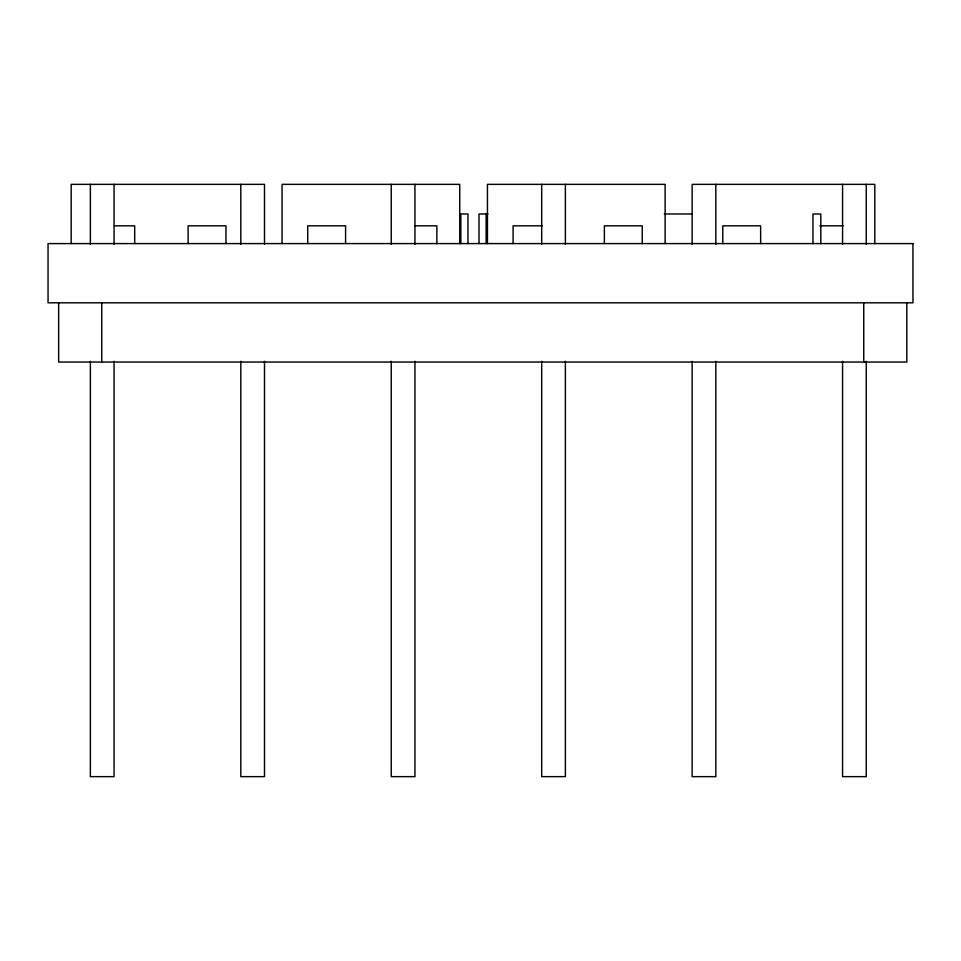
<?xml version="1.0" encoding="UTF-8"?>
<svg xmlns="http://www.w3.org/2000/svg" width="961" height="961" viewBox="0 0 961 961"><rect width="100%" height="100%" fill="white"/><g stroke="black" fill="none" stroke-linecap="round" stroke-linejoin="round"><path stroke-width="1.44" d="M488.008 213.979L479.01 213.979L479.01 243.589M664.351 213.979L692.461 213.979M114.323 225.823L134.696 225.823L134.696 243.589M415.02 225.823L436.859 225.823L436.859 243.589M542.232 225.823L513.102 225.823L513.102 243.589M819.877 225.823L843.181 225.823M906.836 302.811L906.836 362.045L58.645 362.045L58.645 302.811M874.81 243.589L874.81 184.356L692.136 184.356L692.136 244.334M866.257 184.356L866.257 244.334M866.257 361.3L866.257 776.644L842.569 776.644L842.569 361.3M863.747 302.811L863.747 362.045M842.569 184.356L842.569 244.334M820.814 243.589L820.814 213.979L812.97 213.979L812.97 243.589M760.644 243.589L760.644 225.823L722.792 225.823L722.792 243.589M715.825 184.356L715.825 244.334M715.825 361.3L715.825 776.644L692.136 776.644L692.136 361.3M665.12 243.589L665.12 184.356L487.443 184.356L487.443 243.589M642.224 243.589L642.224 225.823L604.373 225.823L604.373 243.589M565.38 184.356L565.38 244.334M565.38 361.3L565.38 776.644L541.692 776.644L541.692 361.3M541.692 184.356L541.692 244.334M486.146 213.979L486.146 243.589M467.947 243.589L467.947 213.979L460.812 213.979L460.812 243.589M459.754 243.589L459.754 184.356L282.066 184.356L282.066 243.589M414.948 184.356L414.948 244.334M414.948 361.3L414.948 776.644L391.247 776.644L391.247 361.3M391.247 184.356L391.247 244.334M345.588 243.589L345.588 225.823L307.736 225.823L307.736 243.589M264.503 244.334L264.503 184.356L71.174 184.356L71.174 243.589M264.503 361.3L264.503 776.644L240.815 776.644L240.815 361.3M240.815 184.356L240.815 244.334M225.967 243.589L225.967 225.823L188.116 225.823L188.116 243.589M114.071 184.356L114.071 244.334M114.071 361.3L114.071 776.644L90.37 776.644L90.37 361.3M101.746 302.811L101.746 362.045M90.37 184.356L90.37 244.334M912.95 243.589L48.05 243.589L48.05 302.811L912.95 302.811L912.95 243.589"/></g></svg>
